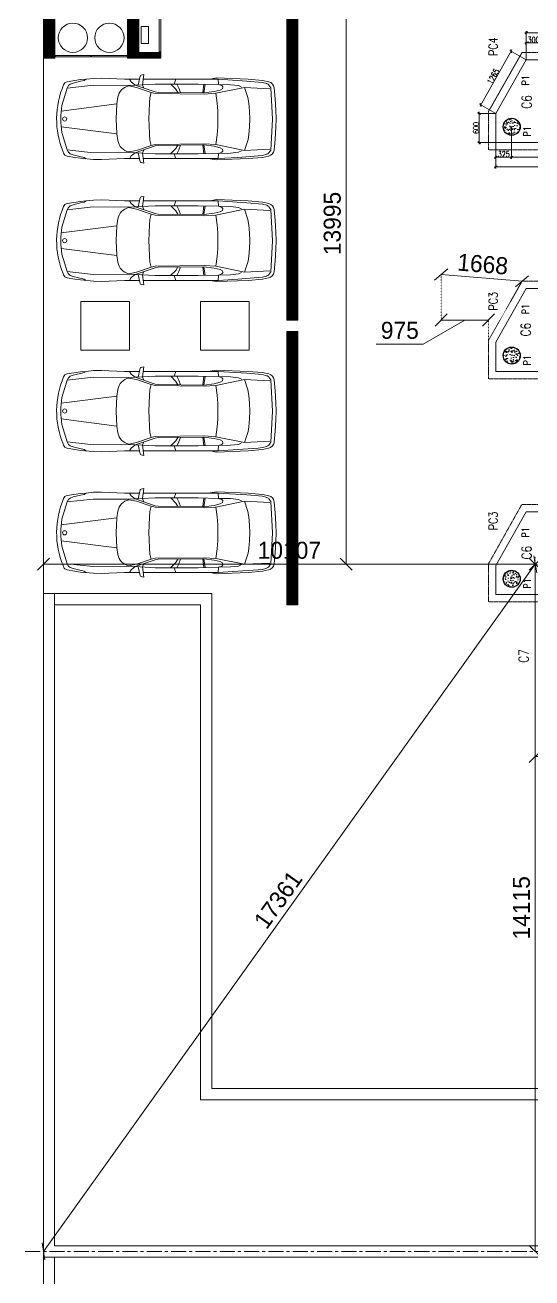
# Model space of a CAD drawing. Header units: metres. Extents: x 5205117 to 5948571, y 646915 to 1143748.
# Drawn here: x 5356015 to 5366432, y 828081 to 853814 of the extents above; entities that cross this region are included whole.
import ezdxf

# ---------------------------------------------------------------- set-up
doc = ezdxf.new("R2010")
doc.units = ezdxf.units.M
doc.header["$MEASUREMENT"] = 0
doc.header["$PDMODE"] = 35
doc.header["$PDSIZE"] = 10
for name, pattern in [('CENTER', [2, 1.25, -0.25, 0.25, -0.25]), ('DASHED', [0.75, 0.5, -0.25]), ('DOT', [0.25, 0, -0.25]), ('DOT2', [0.125, 0, -0.125]), ('HIDDEN', [0.375, 0.25, -0.125])]:
    doc.linetypes.add(name, pattern=pattern)
doc.layers.get('0').update_dxf_attribs({"color": 1, "linetype": 'DASHED', "lineweight": 30})
for name, color, linetype, lineweight in [('A-Center line', 1, 'CENTER', 9), ('CAR', 251, 'Continuous', 0), ('PLOT', 7, 'Continuous', 5), ('road ht', 8, 'Continuous', 5), ('S-FOUND-EXCAVATION', 253, 'HIDDEN', 0), ('S-FOUND-FOOTING', 7, 'Continuous', 15), ('S-PILE', 96, 'Continuous', 30), ('S-TEXT', 7, 'Continuous', 0), ('S-TEXT COL.', 1, 'Continuous', 0), ('S-TEXT PILE', 7, 'Continuous', 0)]:
    doc.layers.add(name, color=color, linetype=linetype, lineweight=lineweight)
doc.styles.add('C-ROOM', font='arial.ttf')
doc.styles.add('SETU 1', font='romans.shx', dxfattribs={"width": 0.8})
doc.styles.get("Standard").update_dxf_attribs({"font": 'GOTHIC.TTF'})
doc.dimstyles.new('A-DIM 100', dxfattribs={"dimscale": 100, "dimtxt": 2.5, "dimasz": 1.5, "dimexe": 1, "dimexo": 1, "dimgap": 0.5, "dimtad": 1, "dimdec": 0, "dimrnd": 5, "dimzin": 3, "dimdsep": 46, "dimtxsty": 'C-ROOM', "dimblk1": 'ARCHTICK', "dimblk2": 'ARCHTICK', "dimsah": 1, "dimcen": 1.5, "dimdle": 1, "dimclrd": 256, "dimclre": 256, "dimclrt": 256, "dimadec": 0, "dimazin": 0, "dimtfac": 0.6, "dimtdec": 0, "dimtofl": 0, "dimtmove": 1, "dimatfit": 3, "dimfxl": 1, "dimtolj": 1, "dimtzin": 0, "dimlwd": -1, "dimlwe": -1, "dimarcsym": 0})
doc.dimstyles.get("Standard").update_dxf_attribs({"dimtxt": 2, "dimasz": 1, "dimexe": 0, "dimexo": 0, "dimgap": 0.1, "dimtad": 1, "dimdsep": 46, "dimtxsty": 'Standard', "dimblk": 'OBLIQUE', "dimcen": 0.1, "dimclrd": 256, "dimclre": 256, "dimclrt": 256, "dimadec": 0, "dimazin": 0, "dimtfac": 1, "dimtofl": 0, "dimtmove": 1, "dimatfit": 2, "dimldrblk": 'OPEN90', "dimfxl": 1, "dimtolj": 1, "dimtzin": 0, "dimlwd": -1, "dimlwe": -1, "dimarcsym": 0})

# ---------------------------------------------------------------- blocks, each defined once
blk = doc.blocks.new('_Oblique')
at = {"color": 0, "linetype": 'ByBlock', "lineweight": -2}
blk.add_line((-0.5, -0.5), (0.5, 0.5), dxfattribs=at)
blk = doc.blocks.new('*D194')
at = {"layer": 'Defpoints', "color": 0, "ltscale": 5, "transparency": 16777216}
for p in [(5364566, 848690, 47261), (5365541, 847755), (5365541, 847340)]:
    blk.add_point(p, dxfattribs=at)
at = {"layer": 'road ht', "linetype": 'DOT2', "ltscale": 5, "transparency": 16777216}
for p, q in [((5364566, 848690), (5364566, 847755)), ((5365541, 847340), (5365541, 847755))]:
    blk.add_line(p, q, dxfattribs=at)
at = {"layer": 'road ht', "color": 1, "ltscale": 5, "transparency": 16777216}
for p, q in [((5365053, 847755), (5364199, 847258)), ((5364566, 847755), (5365541, 847755)), ((5364199, 847258), (5363234, 847258))]:
    blk.add_line(p, q, dxfattribs=at)
at = {"layer": 'road ht', "color": 1, "ltscale": 5, "transparency": 16777216, "xscale": 250, "yscale": 250, "zscale": 250, "rotation": 180}
blk.add_blockref('_Oblique', (5364566, 847755), dxfattribs=at)
at = {"layer": 'road ht', "color": 1, "ltscale": 5, "transparency": 16777216, "xscale": 250, "yscale": 250, "zscale": 250}
blk.add_blockref('_Oblique', (5365541, 847755), dxfattribs=at)
at = {"layer": 'road ht', "color": 1, "ltscale": 5, "transparency": 16777216, "insert": (5363717, 847542), "char_height": 350, "attachment_point": 5}
blk.add_mtext('\\A1;975', dxfattribs=at)
blk = doc.blocks.new('_Open90')
at = {"color": 0, "linetype": 'ByBlock', "lineweight": -2}
for p, q in [((0, 0), (-1, 0)), ((-0.5, 0.5), (0, 0)), ((0, 0), (-0.5, -0.5))]:
    blk.add_line(p, q, dxfattribs=at)
blk = doc.blocks.new('*D185')
at = {"layer": 'Defpoints', "color": 0, "ltscale": 5, "transparency": 16777216}
for p in [(5366501, 842741), (5356394, 828625), (5356394, 828625)]:
    blk.add_point(p, dxfattribs=at)
at = {"layer": 'road ht', "color": 1, "ltscale": 5, "transparency": 16777216}
blk.add_line((5366501, 842741), (5356394, 828625), dxfattribs=at)
at = {"layer": 'road ht', "linetype": 'DOT2', "ltscale": 5, "transparency": 16777216}
for p, q in [((5366501, 842741), (5366501, 842741)), ((5356394, 828625), (5356394, 828625))]:
    blk.add_line(p, q, dxfattribs=at)
at = {"layer": 'road ht', "color": 1, "ltscale": 5, "transparency": 16777216, "xscale": 250, "yscale": 250, "zscale": 250}
for p, rotation in [((5366501, 842741), 54.39425545792361), ((5356394, 828625), 234.3942554579236)]:
    blk.add_blockref('_Oblique', p, dxfattribs=dict(at, rotation=rotation))
at = {"layer": 'road ht', "color": 1, "ltscale": 5, "transparency": 16777216, "insert": (5361217, 835848), "char_height": 350, "attachment_point": 5, "rotation": 54.3943}
blk.add_mtext('\\A1;17361', dxfattribs=at)
blk = doc.blocks.new('*D186')
at = {"layer": 'Defpoints', "color": 0, "ltscale": 5, "transparency": 16777216}
for p in [(5356394, 842894), (5366501, 842894), (5356394, 842741)]:
    blk.add_point(p, dxfattribs=at)
at = {"layer": 'road ht', "linetype": 'DOT2', "ltscale": 5, "transparency": 16777216}
for p, q in [((5356394, 842894), (5356394, 842741)), ((5366501, 842894), (5366501, 842741))]:
    blk.add_line(p, q, dxfattribs=at)
at = {"layer": 'road ht', "color": 1, "ltscale": 5, "transparency": 16777216}
blk.add_line((5366501, 842741), (5356394, 842741), dxfattribs=at)
at = {"layer": 'road ht', "color": 1, "ltscale": 5, "transparency": 16777216, "xscale": 250, "yscale": 250, "zscale": 250, "rotation": 180}
blk.add_blockref('_Oblique', (5356394, 842741), dxfattribs=at)
at = {"layer": 'road ht', "color": 1, "ltscale": 5, "transparency": 16777216, "xscale": 250, "yscale": 250, "zscale": 250}
blk.add_blockref('_Oblique', (5366501, 842741), dxfattribs=at)
at = {"layer": 'road ht', "color": 1, "ltscale": 5, "transparency": 16777216, "insert": (5361447, 843024), "char_height": 350, "attachment_point": 5}
blk.add_mtext('\\A1;10107', dxfattribs=at)
blk = doc.blocks.new('*D187')
at = {"layer": 'Defpoints', "color": 0, "ltscale": 5, "transparency": 16777216}
for p in [(5366731, 842741), (5366501, 828625), (5366731, 828625)]:
    blk.add_point(p, dxfattribs=at)
at = {"layer": 'road ht', "linetype": 'DOT2', "ltscale": 5, "transparency": 16777216}
for p, q in [((5366731, 842741), (5366501, 842741)), ((5366731, 828625), (5366501, 828625))]:
    blk.add_line(p, q, dxfattribs=at)
at = {"layer": 'road ht', "color": 1, "ltscale": 5, "transparency": 16777216}
blk.add_line((5366501, 842741), (5366501, 828625), dxfattribs=at)
at = {"layer": 'road ht', "color": 1, "ltscale": 5, "transparency": 16777216, "xscale": 250, "yscale": 250, "zscale": 250}
for p, rotation in [((5366501, 842741), 90), ((5366501, 828625), 270)]:
    blk.add_blockref('_Oblique', p, dxfattribs=dict(at, rotation=rotation))
at = {"layer": 'road ht', "color": 1, "ltscale": 5, "transparency": 16777216, "insert": (5366217, 835683), "char_height": 350, "attachment_point": 5, "rotation": 90}
blk.add_mtext('\\A1;14115', dxfattribs=at)
blk = doc.blocks.new('*D191')
at = {"layer": 'Defpoints', "color": 0, "ltscale": 5, "transparency": 16777216}
for p in [(5377151, 838790), (5366501, 838507), (5377151, 838355)]:
    blk.add_point(p, dxfattribs=at)
at = {"layer": 'road ht', "linetype": 'DOT2', "ltscale": 5, "transparency": 16777216}
for p, q in [((5366501, 838507), (5366501, 838790)), ((5377151, 838355), (5377151, 838790))]:
    blk.add_line(p, q, dxfattribs=at)
at = {"layer": 'road ht', "color": 1, "ltscale": 5, "transparency": 16777216}
blk.add_line((5366501, 838790), (5377151, 838790), dxfattribs=at)
at = {"layer": 'road ht', "color": 1, "ltscale": 5, "transparency": 16777216, "xscale": 250, "yscale": 250, "zscale": 250, "rotation": 180}
blk.add_blockref('_Oblique', (5366501, 838790), dxfattribs=at)
at = {"layer": 'road ht', "color": 1, "ltscale": 5, "transparency": 16777216, "xscale": 250, "yscale": 250, "zscale": 250}
blk.add_blockref('_Oblique', (5377151, 838790), dxfattribs=at)
at = {"layer": 'road ht', "color": 1, "ltscale": 5, "transparency": 16777216, "insert": (5371826, 839073), "char_height": 350, "attachment_point": 5}
blk.add_mtext('\\A1;10650', dxfattribs=at)
blk = doc.blocks.new('*D193')
at = {"layer": 'Defpoints', "color": 0, "ltscale": 5, "transparency": 16777216}
for p in [(5362613, 856736), (5363729, 856736), (5363729, 842741)]:
    blk.add_point(p, dxfattribs=at)
at = {"layer": 'road ht', "linetype": 'DOT2', "ltscale": 5, "transparency": 16777216}
for p, q in [((5363729, 856736), (5362613, 856736)), ((5363729, 842741), (5362613, 842741))]:
    blk.add_line(p, q, dxfattribs=at)
at = {"layer": 'road ht', "color": 1, "ltscale": 5, "transparency": 16777216}
blk.add_line((5362613, 842741), (5362613, 856736), dxfattribs=at)
at = {"layer": 'road ht', "color": 1, "ltscale": 5, "transparency": 16777216, "xscale": 250, "yscale": 250, "zscale": 250}
for p, rotation in [((5362613, 856736), 90), ((5362613, 842741), 270)]:
    blk.add_blockref('_Oblique', p, dxfattribs=dict(at, rotation=rotation))
at = {"layer": 'road ht', "color": 1, "ltscale": 5, "transparency": 16777216, "insert": (5362330, 849738), "char_height": 350, "attachment_point": 5, "rotation": 90}
blk.add_mtext('\\A1;13995', dxfattribs=at)
blk = doc.blocks.new('P2')
at = {"layer": 'S-PILE', "lineweight": 0}
h = blk.add_hatch(dxfattribs=at)
h.set_pattern_fill('AR-CONC', color=256, scale=20)
edge = h.paths.add_edge_path()
edge.add_arc((0, 0), 175, 0, 360)
at = {"layer": 'S-PILE'}
blk.add_circle((0, 0), 175, dxfattribs=at)
blk = doc.blocks.new('*D137')
at = {"layer": 'Defpoints', "color": 0, "transparency": 16777216}
for p in [(4256750, 946556), (4256408, 945956), (4256750, 945956)]:
    blk.add_point(p, dxfattribs=at)
at = {"layer": 'S-TEXT', "color": 9, "transparency": 16777216}
for p, q in [((4256750, 946556), (4256378, 946556)), ((4256750, 945956), (4256378, 945956))]:
    blk.add_line(p, q, dxfattribs=at)
at = {"layer": 'S-TEXT', "transparency": 16777216}
blk.add_line((4256408, 946586), (4256408, 945926), dxfattribs=at)
at = {"layer": 'S-TEXT', "transparency": 16777216, "xscale": 50, "yscale": 50, "zscale": 50}
for p, rotation in [((4256408, 946556), 90), ((4256408, 945956), 270)]:
    blk.add_blockref('_Oblique', p, dxfattribs=dict(at, rotation=rotation))
at = {"layer": 'S-TEXT', "color": 0, "lineweight": 0, "transparency": 16777216, "insert": (4256343, 946256), "char_height": 120, "attachment_point": 5, "rotation": 90, "style": 'SETU 1'}
blk.add_mtext('\\A1;600', dxfattribs=at)
blk = doc.blocks.new('*D138')
at = {"layer": 'Defpoints', "color": 0, "transparency": 16777216}
for p in [(4256750, 945956), (4262120, 945956), (4262120, 945456)]:
    blk.add_point(p, dxfattribs=at)
at = {"layer": 'S-TEXT', "color": 9, "transparency": 16777216}
for p, q in [((4256750, 945956), (4256750, 945426)), ((4262120, 945956), (4262120, 945426))]:
    blk.add_line(p, q, dxfattribs=at)
at = {"layer": 'S-TEXT', "transparency": 16777216}
blk.add_line((4256720, 945456), (4262150, 945456), dxfattribs=at)
at = {"layer": 'S-TEXT', "transparency": 16777216, "xscale": 50, "yscale": 50, "zscale": 50, "rotation": 180}
blk.add_blockref('_Oblique', (4256750, 945456), dxfattribs=at)
at = {"layer": 'S-TEXT', "transparency": 16777216, "xscale": 50, "yscale": 50, "zscale": 50}
blk.add_blockref('_Oblique', (4262120, 945456), dxfattribs=at)
at = {"layer": 'S-TEXT', "color": 0, "lineweight": 0, "transparency": 16777216, "insert": (4259435, 945521), "char_height": 120, "attachment_point": 5, "style": 'SETU 1'}
blk.add_mtext('\\A1;5370', dxfattribs=at)
blk = doc.blocks.new('*D139')
at = {"layer": 'Defpoints', "color": 0, "transparency": 16777216}
for p in [(4261495, 948213), (4257375, 947656), (4261495, 947656)]:
    blk.add_point(p, dxfattribs=at)
at = {"layer": 'S-TEXT', "transparency": 16777216}
blk.add_line((4257345, 948213), (4261525, 948213), dxfattribs=at)
at = {"layer": 'S-TEXT', "color": 9, "transparency": 16777216}
for p, q in [((4257375, 947656), (4257375, 948243)), ((4261495, 947656), (4261495, 948243))]:
    blk.add_line(p, q, dxfattribs=at)
at = {"layer": 'S-TEXT', "transparency": 16777216, "xscale": 50, "yscale": 50, "zscale": 50, "rotation": 180}
blk.add_blockref('_Oblique', (4257375, 948213), dxfattribs=at)
at = {"layer": 'S-TEXT', "transparency": 16777216, "xscale": 50, "yscale": 50, "zscale": 50}
blk.add_blockref('_Oblique', (4261495, 948213), dxfattribs=at)
at = {"layer": 'S-TEXT', "color": 0, "lineweight": 0, "transparency": 16777216, "insert": (4259435, 948278), "char_height": 120, "attachment_point": 5, "style": 'SETU 1'}
blk.add_mtext('\\A1;4120', dxfattribs=at)
blk = doc.blocks.new('*D141')
at = {"layer": 'Defpoints', "color": 0, "transparency": 16777216}
for p in [(4257065, 947832), (4257375, 947656), (4256750, 946556)]:
    blk.add_point(p, dxfattribs=at)
at = {"layer": 'S-TEXT', "transparency": 16777216}
blk.add_line((4256425, 946706), (4257080, 947858), dxfattribs=at)
at = {"layer": 'S-TEXT', "color": 9, "transparency": 16777216}
for p, q in [((4257375, 947656), (4257039, 947847)), ((4256750, 946556), (4256414, 946747))]:
    blk.add_line(p, q, dxfattribs=at)
at = {"layer": 'S-TEXT', "transparency": 16777216, "xscale": 50, "yscale": 50, "zscale": 50}
for p, rotation in [((4257065, 947832), 60.39554888064748), ((4256440, 946732), 240.3955488806475)]:
    blk.add_blockref('_Oblique', p, dxfattribs=dict(at, rotation=rotation))
at = {"layer": 'S-TEXT', "color": 0, "lineweight": 0, "transparency": 16777216, "insert": (4256696, 947314), "char_height": 120, "attachment_point": 5, "rotation": 60.3955, "style": 'SETU 1'}
blk.add_mtext('\\A1;1265', dxfattribs=at)
blk = doc.blocks.new('*D142')
at = {"layer": 'Defpoints', "color": 0, "transparency": 16777216}
for p in [(4257075, 946281), (4258633, 946281), (4258633, 945654)]:
    blk.add_point(p, dxfattribs=at)
at = {"layer": 'S-TEXT', "color": 9, "transparency": 16777216}
for p, q in [((4257075, 946281), (4257075, 945624)), ((4258633, 946281), (4258633, 945624))]:
    blk.add_line(p, q, dxfattribs=at)
at = {"layer": 'S-TEXT', "transparency": 16777216}
blk.add_line((4257045, 945654), (4258663, 945654), dxfattribs=at)
at = {"layer": 'S-TEXT', "transparency": 16777216, "xscale": 50, "yscale": 50, "zscale": 50, "rotation": 180}
blk.add_blockref('_Oblique', (4257075, 945654), dxfattribs=at)
at = {"layer": 'S-TEXT', "transparency": 16777216, "xscale": 50, "yscale": 50, "zscale": 50}
blk.add_blockref('_Oblique', (4258633, 945654), dxfattribs=at)
at = {"layer": 'S-TEXT', "color": 0, "lineweight": 0, "transparency": 16777216, "insert": (4257854, 945719), "char_height": 120, "attachment_point": 5, "style": 'SETU 1'}
blk.add_mtext('\\A1;1555', dxfattribs=at)
blk = doc.blocks.new('*D145')
at = {"layer": 'Defpoints', "color": 0, "transparency": 16777216}
for p in [(4256750, 946281), (4257075, 946281), (4256750, 945654)]:
    blk.add_point(p, dxfattribs=at)
at = {"layer": 'S-TEXT', "color": 9, "transparency": 16777216}
for p, q in [((4256750, 946281), (4256750, 945624)), ((4257075, 946281), (4257075, 945624))]:
    blk.add_line(p, q, dxfattribs=at)
at = {"layer": 'S-TEXT', "transparency": 16777216}
blk.add_line((4257105, 945654), (4256720, 945654), dxfattribs=at)
at = {"layer": 'S-TEXT', "transparency": 16777216, "xscale": 50, "yscale": 50, "zscale": 50, "rotation": 180}
blk.add_blockref('_Oblique', (4256750, 945654), dxfattribs=at)
at = {"layer": 'S-TEXT', "transparency": 16777216, "xscale": 50, "yscale": 50, "zscale": 50}
blk.add_blockref('_Oblique', (4257075, 945654), dxfattribs=at)
at = {"layer": 'S-TEXT', "color": 0, "lineweight": 0, "transparency": 16777216, "insert": (4256913, 945719), "char_height": 120, "attachment_point": 5, "style": 'SETU 1'}
blk.add_mtext('\\A1;325', dxfattribs=at)
blk = doc.blocks.new('*D130')
at = {"layer": 'Defpoints', "color": 0, "transparency": 16777216}
for p in [(4257675, 948001), (4257375, 947656), (4257675, 947656)]:
    blk.add_point(p, dxfattribs=at)
at = {"layer": 'S-TEXT', "color": 9, "transparency": 16777216}
for p, q in [((4257375, 947656), (4257375, 948031)), ((4257675, 947656), (4257675, 948031))]:
    blk.add_line(p, q, dxfattribs=at)
at = {"layer": 'S-TEXT', "transparency": 16777216}
blk.add_line((4257345, 948001), (4257705, 948001), dxfattribs=at)
at = {"layer": 'S-TEXT', "transparency": 16777216, "xscale": 50, "yscale": 50, "zscale": 50, "rotation": 180}
blk.add_blockref('_Oblique', (4257375, 948001), dxfattribs=at)
at = {"layer": 'S-TEXT', "transparency": 16777216, "xscale": 50, "yscale": 50, "zscale": 50}
blk.add_blockref('_Oblique', (4257675, 948001), dxfattribs=at)
at = {"layer": 'S-TEXT', "color": 0, "lineweight": 0, "transparency": 16777216, "insert": (4257525, 948066), "char_height": 120, "attachment_point": 5, "style": 'SETU 1'}
blk.add_mtext('\\A1;300', dxfattribs=at)
blk = doc.blocks.new('*D195')
at = {"layer": 'Defpoints', "color": 0, "ltscale": 5, "transparency": 16777216}
for p in [(5364566, 848690), (5366228, 848551), (5366228, 848551)]:
    blk.add_point(p, dxfattribs=at)
at = {"layer": 'road ht', "color": 1, "ltscale": 5, "transparency": 16777216}
blk.add_line((5364566, 848690), (5366228, 848551), dxfattribs=at)
at = {"layer": 'road ht', "color": 1, "ltscale": 5, "transparency": 16777216, "xscale": 250, "yscale": 250, "zscale": 250}
for p, rotation in [((5364566, 848690), 175.1894978394967), ((5366228, 848551), 355.1894978394967)]:
    blk.add_blockref('_Oblique', p, dxfattribs=dict(at, rotation=rotation))
at = {"layer": 'road ht', "color": 1, "ltscale": 5, "transparency": 16777216, "insert": (5365421, 848903), "char_height": 350, "attachment_point": 5, "rotation": 355.1895}
blk.add_mtext('\\A1;1668', dxfattribs=at)
blk = doc.blocks.new('A$C4CA47BB0')
at = {"layer": 'CAR'}
for p, q in [((-4.239, -0.443), (-4.513, -0.487)), ((-4.392, -0.513), (-4.455, -0.536)), ((-4.237, -0.476), (-4.392, -0.513)), ((-4.12, -0.434), (-4.239, -0.443)), ((-4.161, -0.461), (-4.237, -0.476)), ((-4.12, -0.434), (-4.161, -0.461)), ((-3.971, -0.419), (-4.12, -0.434)), ((-3.807, -0.414), (-3.971, -0.419)), ((-3.332, -0.435), (-3.807, -0.414)), ((-3.332, -0.435), (-3.025, -0.435)), ((-3.2, -0.49), (-3.231, -0.434)), ((-3.115, -0.556), (-3.2, -0.49)), ((-3.01, -0.37), (-3.053, -0.553)), ((-2.992, -0.352), (-2.937, -0.34)), ((-2.937, -0.34), (-2.968, -0.548)), ((-1.412, -0.435), (-2.951, -0.435)), ((-2.282, -0.434), (-2.312, -0.533)), ((-1.447, -0.408), (-1.575, -0.431)), ((-0.794, -0.435), (-1.447, -0.408)), ((-1.412, -0.435), (-1.405, -0.543)), ((-0.824, -0.471), (-1.412, -0.435)), ((-0.502, -0.499), (-0.824, -0.471)), ((-0.497, -0.461), (-0.794, -0.435)), ((-0.413, -0.524), (-0.502, -0.499)), ((-0.369, -0.488), (-0.497, -0.461)), ((-4.516, -0.615), (-4.622, -0.972)), ((-3.98, -0.557), (-4.516, -0.615)), ((-4.486, -0.566), (-4.516, -0.615)), ((-4.455, -0.536), (-4.486, -0.566)), ((-3.249, -0.562), (-3.98, -0.557)), ((-2.704, -0.533), (-3.249, -0.562)), ((-3.248, -0.572), (-3.086, -0.603)), ((-2.708, -0.695), (-3.115, -0.556)), ((-3.086, -0.603), (-2.785, -0.705)), ((-2.968, -0.548), (-2.935, -0.618)), ((-2.785, -0.705), (-2.811, -0.813)), ((-2.785, -0.705), (-2.707, -0.727)), ((-2.643, -0.705), (-2.708, -0.695)), ((-2.707, -0.727), (-1.699, -0.738)), ((-1.822, -0.533), (-2.704, -0.533)), ((-1.704, -0.715), (-2.643, -0.705)), ((-2.385, -0.533), (-2.282, -0.64)), ((-2.282, -0.64), (-2.236, -0.709)), ((-2.217, -0.615), (-2.257, -0.533)), ((-2.183, -0.71), (-2.217, -0.615)), ((-1.405, -0.543), (-1.822, -0.533)), ((-1.702, -0.536), (-1.728, -0.712)), ((-1.706, -0.715), (-1.68, -0.536)), ((-1.491, -0.688), (-1.704, -0.715)), ((-1.699, -0.738), (-1.459, -0.723)), ((-1.366, -0.658), (-1.491, -0.688)), ((-1.459, -0.723), (-0.869, -0.603)), ((-1.428, -0.923), (-1.459, -0.723)), ((-1.405, -0.543), (-1.336, -0.566)), ((-1.156, -0.549), (-1.405, -0.543)), ((-1.32, -0.63), (-1.366, -0.658)), ((-1.336, -0.566), (-1.311, -0.589)), ((-1.311, -0.589), (-1.32, -0.63)), ((-0.989, -0.566), (-1.156, -0.549)), ((-0.929, -0.596), (-0.989, -0.566)), ((-0.869, -0.603), (-0.346, -0.629)), ((-0.869, -0.603), (-0.8, -0.812)), ((-0.329, -0.609), (-0.366, -0.555)), ((-0.291, -1.253), (-0.329, -0.609)), ((-0.236, -0.837), (-0.26, -0.612)), ((-4.635, -1.087), (-3.494, -0.943)), ((-3.504, -1.25), (-3.494, -0.943)), ((-3.494, -0.943), (-3.472, -0.805)), ((-2.824, -0.928), (-2.834, -1.254)), ((-2.811, -0.813), (-2.824, -0.928)), ((-1.417, -1.086), (-1.428, -0.923)), ((-0.8, -0.812), (-0.777, -0.929)), ((-0.777, -0.929), (-0.765, -1.089)), ((-0.223, -1.073), (-0.236, -0.837)), ((-4.73, -1.25), (-4.73, -1.25)), ((-3.494, -1.557), (-3.504, -1.25)), ((-2.834, -1.254), (-2.831, -1.381)), ((-1.415, -1.247), (-1.417, -1.086)), ((-1.417, -1.414), (-1.415, -1.247)), ((-0.765, -1.089), (-0.762, -1.253)), ((-0.762, -1.253), (-0.765, -1.411)), ((-0.329, -1.891), (-0.291, -1.253)), ((-0.218, -1.25), (-0.223, -1.073)), ((-0.223, -1.427), (-0.218, -1.25)), ((-3.494, -1.557), (-4.635, -1.413)), ((-4.622, -1.528), (-4.516, -1.885)), ((-2.831, -1.381), (-2.824, -1.572)), ((-1.428, -1.577), (-1.417, -1.414)), ((-0.765, -1.411), (-0.777, -1.571)), ((-0.236, -1.663), (-0.223, -1.427)), ((-3.471, -1.695), (-3.494, -1.557)), ((-2.785, -1.795), (-3.086, -1.897)), ((-2.824, -1.572), (-2.811, -1.687)), ((-2.811, -1.687), (-2.785, -1.795)), ((-2.707, -1.773), (-2.785, -1.795)), ((-2.643, -1.795), (-2.708, -1.805)), ((-1.699, -1.762), (-2.707, -1.773)), ((-1.704, -1.785), (-2.643, -1.795)), ((-2.282, -1.86), (-2.236, -1.791)), ((-2.183, -1.79), (-2.217, -1.885)), ((-1.702, -1.967), (-1.728, -1.788)), ((-1.491, -1.812), (-1.704, -1.785)), ((-1.704, -1.785), (-1.68, -1.964)), ((-1.459, -1.777), (-1.699, -1.762)), ((-1.459, -1.777), (-1.428, -1.577)), ((-0.869, -1.897), (-1.459, -1.777)), ((-0.793, -1.669), (-0.869, -1.897)), ((-0.777, -1.571), (-0.793, -1.669)), ((-0.26, -1.888), (-0.236, -1.663)), ((-4.598, -1.923), (-4.586, -1.952)), ((-4.516, -1.885), (-4.486, -1.934)), ((-4.516, -1.885), (-3.98, -1.943)), ((-4.513, -2.013), (-4.359, -2.039)), ((-4.486, -1.934), (-4.455, -1.964)), ((-4.455, -1.964), (-4.392, -1.987)), ((-4.392, -1.987), (-4.251, -2.02)), ((-4.359, -2.039), (-4.239, -2.057)), ((-4.251, -2.02), (-4.161, -2.039)), ((-4.239, -2.057), (-3.971, -2.081)), ((-4.161, -2.039), (-4.12, -2.066)), ((-3.98, -1.943), (-3.249, -1.938)), ((-3.249, -1.938), (-3.115, -1.944)), ((-3.086, -1.897), (-3.248, -1.928)), ((-3.2, -2.01), (-3.231, -2.066)), ((-3.115, -1.944), (-3.2, -2.01)), ((-2.708, -1.805), (-3.115, -1.944)), ((-3.115, -1.944), (-2.704, -1.967)), ((-3.01, -2.13), (-3.053, -1.947)), ((-2.968, -1.952), (-2.935, -1.882)), ((-2.937, -2.16), (-2.968, -1.952)), ((-2.704, -1.967), (-1.822, -1.967)), ((-2.387, -1.969), (-2.282, -1.86)), ((-2.282, -2.066), (-2.312, -1.967)), ((-2.217, -1.885), (-2.258, -1.969)), ((-1.822, -1.967), (-1.405, -1.957)), ((-1.366, -1.842), (-1.491, -1.812)), ((-1.412, -2.065), (-1.405, -1.957)), ((-1.412, -2.065), (-1.007, -2.039)), ((-1.405, -1.957), (-1.336, -1.934)), ((-1.405, -1.957), (-1.156, -1.951)), ((-1.32, -1.87), (-1.366, -1.842)), ((-1.336, -1.934), (-1.311, -1.911)), ((-1.311, -1.911), (-1.32, -1.87)), ((-1.156, -1.951), (-0.989, -1.934)), ((-1.007, -2.039), (-0.587, -2.01)), ((-0.929, -1.904), (-0.989, -1.934)), ((-0.346, -1.871), (-0.869, -1.897)), ((-0.794, -2.065), (-0.497, -2.039)), ((-0.587, -2.01), (-0.502, -2.001)), ((-0.502, -2.001), (-0.413, -1.976)), ((-0.497, -2.039), (-0.373, -2.013)), ((-0.369, -1.948), (-0.329, -1.891)), ((-3.971, -2.081), (-3.807, -2.086)), ((-3.807, -2.086), (-3.332, -2.065)), ((-3.332, -2.065), (-3.025, -2.065)), ((-2.992, -2.148), (-2.937, -2.16)), ((-1.412, -2.065), (-2.951, -2.065)), ((-1.575, -2.069), (-1.447, -2.092)), ((-1.447, -2.092), (-0.794, -2.065))]:
    blk.add_line(p, q, dxfattribs=at)
at = {"layer": 'CAR', "linetype": 'DOT', "ltscale": 200}
blk.add_lwpolyline([(-5, -2.5), (0, -2.5), (0, 0), (-5, 0)], close=True, dxfattribs=at)
at = {"layer": 'CAR'}
blk.add_circle((-4.566, -1.25), 0.043, dxfattribs=at)
for centre, radius, start, end in [((-4.497, -0.581), 0.0955, 99.5619, 159.9007), ((-2.987, -0.375), 0.0239, 101.856, 166.8451), ((-0.403, -0.627), 0.143, 6.1653, 76.417), ((-2.943, -1.25), 1.787, 156.8697, 202.1308), ((-3.187, -0.853), 0.288, 102.2413, 170.4691), ((-0.44, -0.616), 0.0958, 34.7319, 73.9991), ((-2.689, -1.25), 1.953, 171.8061, 188.1938), ((-3.187, -1.647), 0.288, 189.5309, 257.7586), ((-4.497, -1.919), 0.0955, 200.0993, 260.4381), ((-0.44, -1.884), 0.0955, 286.0012, 317.4974), ((-0.403, -1.873), 0.143, 282.0139, 351.7918), ((-2.987, -2.125), 0.0239, 193.1504, 258.142)]:
    blk.add_arc(centre, radius, start, end, dxfattribs=at)
blk = doc.blocks.new('ghgd')
at = {"layer": 'CAR', "ltscale": 10, "transparency": 33554559}
h = blk.add_hatch(dxfattribs=at)
h.set_pattern_fill('ANSI31', color=256, scale=100, angle=180)
h.set_pattern_definition([(225, (3057093.561, -187193.297), (8.838834765, -8.838834765), [])])
h.paths.add_polyline_path([(5358354, 853251), (5358804, 853251), (5358804, 853136), (5358124, 853136), (5358124, 853971), (5356624, 853971), (5356624, 853136), (5356394, 853136), (5356394, 854086), (5358804, 854086), (5358804, 853971), (5358354, 853971)])
h = blk.add_hatch(dxfattribs=at)
h.set_pattern_fill('ANSI31', color=256, scale=100, angle=180)
h.set_pattern_definition([(225, (3134737.613, -187193.297), (8.838834765, -8.838834765), [])])
h.paths.add_polyline_path([(5361394, 847521), (5361394, 841906), (5361624, 841906), (5361624, 847521)])
h.paths.add_polyline_path([(5361624, 847751), (5361624, 854086), (5361394, 854086), (5361394, 847751)])
at = {"layer": 'CAR', "ltscale": 0.5, "transparency": 33554559}
for p, q in [((5356394, 856136), (5356394, 842136)), ((5356394, 842136), (5356624, 842136)), ((5356394, 842136), (5356624, 842136)), ((5356624, 842136), (5359854, 842136)), ((5359624, 841906), (5356624, 841906))]:
    blk.add_line(p, q, dxfattribs=at)
at = {"layer": 'CAR', "ltscale": 5, "transparency": 33554559}
blk.add_line((5358804, 853251), (5358804, 853971), dxfattribs=at)
at = {"layer": 'CAR', "ltscale": 0.01, "transparency": 33554559}
for p, q in [((5359854, 842136), (5359854, 831970)), ((5359624, 841906), (5359624, 831740)), ((5381209, 831970), (5359854, 831970)), ((5381209, 831740), (5359624, 831740))]:
    blk.add_line(p, q, dxfattribs=at)
at = {"layer": 'CAR', "transparency": 33554559}
for points in [[(5358124, 853971), (5358124, 853136), (5358804, 853136), (5358804, 853251), (5358354, 853251), (5358354, 853971), (5358804, 853971), (5358804, 854086), (5356394, 854086), (5356394, 853136), (5356624, 853136), (5356624, 853971)], [(5361624, 847751), (5361624, 854086), (5361394, 854086), (5361394, 847751)], [(5361394, 847521), (5361394, 841906), (5361624, 841906), (5361624, 847521)]]:
    blk.add_lwpolyline(points, close=True, dxfattribs=at)
at = {"layer": 'CAR', "ltscale": 5, "transparency": 33554559}
for points in [[(5358774, 853959), (5358774, 853263), (5358804, 853263), (5358804, 853959)], [(5358554, 853786), (5358404, 853786), (5358404, 853436), (5358554, 853436)], [(5356636, 853191), (5357368, 853191), (5357368, 853161), (5356636, 853161)], [(5358112, 853191), (5357380, 853191), (5357380, 853161), (5358112, 853161)], [(5358164, 848136), (5358164, 847136), (5357164, 847136), (5357164, 848136)], [(5359624, 848136), (5359624, 847136), (5360624, 847136), (5360624, 848136)]]:
    blk.add_lwpolyline(points, close=True, dxfattribs=at)
for centre in [(5356999, 853553), (5357749, 853553)]:
    blk.add_circle(centre, 300, dxfattribs=at)
at = {"layer": 'CAR', "ltscale": 0.1, "transparency": 33554559, "xscale": 1000, "yscale": 1000, "zscale": 1000}
for p in [(5361394, 853136), (5361394, 850636), (5361394, 847136), (5361394, 844636)]:
    blk.add_blockref('A$C4CA47BB0', p, dxfattribs=at)
blk = doc.blocks.new('fdgdg')
at = {"layer": 'S-FOUND-EXCAVATION'}
blk.add_lwpolyline([(4264350.4, 945805.6), (4264350.4, 946586), (4263674.9, 948185.8), (4262875.9, 948185.8), (4262232.5, 946662), (4261582.7, 947805.6), (4257288.1, 947805.6), (4256600.4, 946595.3), (4256600.4, 945805.6)], close=True, dxfattribs=at)
for points in [[(4258570.4, 942211.9), (4258062.7, 943105.6), (4257288.1, 943105.6), (4256600.4, 941895.1), (4256600.4, 941105.5), (4258750.4, 941105.5), (4258750.4, 941325.5)], [(4258761.2, 937286.6), (4258068.1, 938520.6), (4257282.7, 938520.6), (4256600.4, 937305.9), (4256600.4, 936520.5), (4258515.4, 936520.5), (4258515.4, 935925.1), (4260665.4, 935925.1), (4260665.4, 936707.7), (4259986.8, 938305.3), (4259193.9, 938305.3), (4258761.2, 937286.6)]]:
    blk.add_lwpolyline(points, dxfattribs=at)
at = {"layer": 'S-FOUND-FOOTING', "color": 4}
blk.add_lwpolyline([(4256750.4, 946555.6), (4256750.4, 945955.6), (4262120.4, 945955.6), (4262120.4, 946555.6), (4261495.4, 947655.6), (4257375.4, 947655.6), (4256750.4, 946555.6)], dxfattribs=at)
at = {"layer": 'S-FOUND-FOOTING', "color": 3}
for points in [[(4258600.4, 941255.5), (4258600.4, 941855.5), (4257975.4, 942955.6), (4257375.4, 942955.6), (4256750.4, 941855.5), (4256750.4, 941255.5), (4258600.4, 941255.5)], [(4258600.4, 936670.5), (4258600.4, 937270.5), (4257975.4, 938370.6), (4257375.4, 938370.6), (4256750.4, 937270.5), (4256750.4, 936670.5), (4258600.4, 936670.5)]]:
    blk.add_lwpolyline(points, dxfattribs=at)
at = {"layer": 'S-PILE'}
for p in [(4257075.4, 946280.6), (4257075.4, 941580.6), (4257075.4, 936995.6)]:
    blk.add_blockref('P2', p, dxfattribs=at)
at = {"layer": 'S-TEXT COL.', "color": 7, "style": 'SETU 1', "width": 0.8}
for s, p in [('PC4', (4256784.4, 947733.2)), ('PC3', (4256784.4, 942503.2)), ('PC3', (4256784.4, 937993.1))]:
    blk.add_text(s, height=180, rotation=90, dxfattribs=at).set_placement(p)
at = {"layer": 'S-TEXT COL.', "color": 1, "true_color": 0xe61414, "style": 'SETU 1', "width": 0.8}
for s, p in [('C6', (4257483.9, 946647.6)), ('C6', (4257464.7, 941972.2)), ('C6', (4257481.6, 937393.7, 0)), ('C7', (4257421.9, 935267.7))]:
    blk.add_text(s, height=200, rotation=90, dxfattribs=at).set_placement(p)
at = {"layer": 'S-TEXT PILE', "style": 'SETU 1', "width": 0.8}
for p in [(4257434.3, 947128.6), (4257466.4, 946078.6), (4257434.3, 942428.6), (4257466.4, 941378.6), (4257434.3, 937843.6), (4257466.4, 936793.6)]:
    blk.add_text('P1', height=150, rotation=90, dxfattribs=at).set_placement(p)
at = {"layer": 'S-TEXT', "lineweight": 0}
for base, p1, p2, angle, picture, middle in [((4261495.4, 948213.2), (4257375.4, 947655.6), (4261495.4, 947655.6), 0, '*D139', (4259435.4, 948278.2)), ((4257675.4, 948001.3), (4257375.4, 947655.6), (4257675.4, 947655.6), 0, '*D130', (4257525.4, 948066.3)), ((4256407.7, 945955.6), (4256750.4, 946555.6), (4256750.4, 945955.6), 90, '*D137', (4256342.7, 946255.6)), ((4256750.4, 945654.5), (4257075.4, 946280.6), (4256750.4, 946280.6), 0, '*D145', (4256912.9, 945719.5)), ((4258632.881238, 945654.498726), (4257075.381243, 946280.622363), (4258632.881238, 946280.622363), 0, '*D142', (4257854.131241, 945719.498726)), ((4262120.4, 945455.7), (4256750.4, 945955.6), (4262120.4, 945955.6), 0, '*D138', (4259435.4, 945520.7))]:
    dim = blk.add_linear_dim(base=base, p1=p1, p2=p2, angle=angle, dimstyle='A-DIM 100', override={"dimtxt": 1.2, "dimasz": 0.5, "dimexe": 0.3, "dimexo": 0, "dimgap": 0.05, "dimtxsty": 'SETU 1', "dimblk1": 'Oblique', "dimblk2": 'Oblique', "dimdle": 0.3, "dimclre": 9, "dimclrt": 0}, dxfattribs=at)
    dim.commit()
    dim.dimension.update_dxf_attribs({"geometry": picture, "text_midpoint": middle})
dim = blk.add_aligned_dim(p1=(4256750.4, 946555.6), p2=(4257375.4, 947655.6), distance=357, dimstyle='A-DIM 100', override={"dimtxt": 1.2, "dimasz": 0.5, "dimexe": 0.3, "dimexo": 0, "dimgap": 0.05, "dimtxsty": 'SETU 1', "dimblk1": 'Oblique', "dimblk2": 'Oblique', "dimdle": 0.3, "dimclre": 9, "dimclrt": 0}, dxfattribs=at)
dim.commit()
dim.dimension.update_dxf_attribs({"geometry": '*D141', "text_midpoint": (4256696, 947314.1)})

msp = doc.modelspace()

# ---------------------------------------------------------------- linework, layer by layer
at = {"layer": 'A-Center line', "ltscale": 250}
for p, q in [((5356393.7, 869579.5), (5356393.7, 827450.8)), ((5356015.1, 828625.3), (5381439, 828625.3))]:
    msp.add_line(p, q, dxfattribs=at)
at = {"layer": 'PLOT', "ltscale": 0.5}
for p, q in [((5356393.7, 842135.6), (5356393.7, 751018.6)), ((5356623.7, 842135.6), (5356623.7, 828740.3)), ((5356623.7, 842135.6), (5356623.7, 828740.3)), ((5381209, 828740.3), (5356623.7, 828740.3)), ((5381209, 828510.3), (5356393.7, 828510.3)), ((5356623.7, 828510.3), (5356623.7, 751018.6))]:
    msp.add_line(p, q, dxfattribs=at)

# ---------------------------------------------------------------- block references
at = {"layer": 'road ht', "transparency": 33554559}
msp.add_blockref('ghgd', (0, 0), dxfattribs=at)
at = {"layer": 'road ht'}
msp.add_blockref('fdgdg', (1108940.3, -94555), dxfattribs=at)

# ---------------------------------------------------------------- dimensions: what is measured, and where the dimension line sits
at = {"layer": 'road ht', "ltscale": 5}
dim = msp.add_linear_dim(base=(5362613.4, 856735.6), p1=(5363729.1, 842740.6), p2=(5363729.1, 856735.6), angle=90, dimstyle='Standard', override={"dimtxt": 350, "dimasz": 250, "dimgap": 100, "dimdec": 0, "dimclrd": 1, "dimclrt": 1, "dimtdec": 0, "dimfxl": 0.1}, dxfattribs=at)
dim.commit()
dim.dimension.update_dxf_attribs({"geometry": '*D193', "text_midpoint": (5362329.6, 849738.1)})
for p1, p2, distance, picture, middle in [((5364566.2, 848690.5), (5366228.4, 848550.6), 0, '*D195', (5365421.1, 848903.3)), ((5366500.7, 842894.1), (5356393.7, 842894.1), 153.5, '*D186', (5361447.2, 843024.4)), ((5366501.4, 842740.6), (5356393.7, 828625.3), 0, '*D185', (5361216.8, 835848.2)), ((5366731.4, 842740.6), (5366731.4, 828625.3), -230.7, '*D187', (5366216.9, 835682.9))]:
    dim = msp.add_aligned_dim(p1=p1, p2=p2, distance=distance, dimstyle='Standard', override={"dimtxt": 350, "dimasz": 250, "dimgap": 100, "dimdec": 0, "dimclrd": 1, "dimclrt": 1, "dimtdec": 0, "dimfxl": 0.1}, dxfattribs=at)
    dim.commit()
    dim.dimension.update_dxf_attribs({"geometry": picture, "text_midpoint": middle})
dim = msp.add_linear_dim(base=(5365540.7112, 847754.6286), p1=(5364566.1775, 848690.4762, 47261.2256), p2=(5365540.7112, 847340.085), dimstyle='Standard', override={"dimtxt": 350, "dimasz": 250, "dimgap": 100, "dimdec": 0, "dimclrd": 1, "dimclrt": 1, "dimtdec": 0, "dimfxl": 0.1}, dxfattribs=at)
dim.commit()
dim.dimension.update_dxf_attribs({"geometry": '*D194', "text_midpoint": (5364099.0475, 847258.4614), "dimtype": 160})
dim = msp.add_linear_dim(base=(5377150.7, 838789.7), p1=(5366500.7, 838506.7), p2=(5377150.7, 838355.4), dimstyle='Standard', override={"dimtxt": 350, "dimasz": 250, "dimgap": 100, "dimdec": 0, "dimclrd": 1, "dimclrt": 1, "dimtdec": 0, "dimfxl": 0.1}, dxfattribs=at)
dim.commit()
dim.dimension.update_dxf_attribs({"geometry": '*D191', "text_midpoint": (5371825.7, 839073.5)})

doc.saveas('drawing.dxf')
